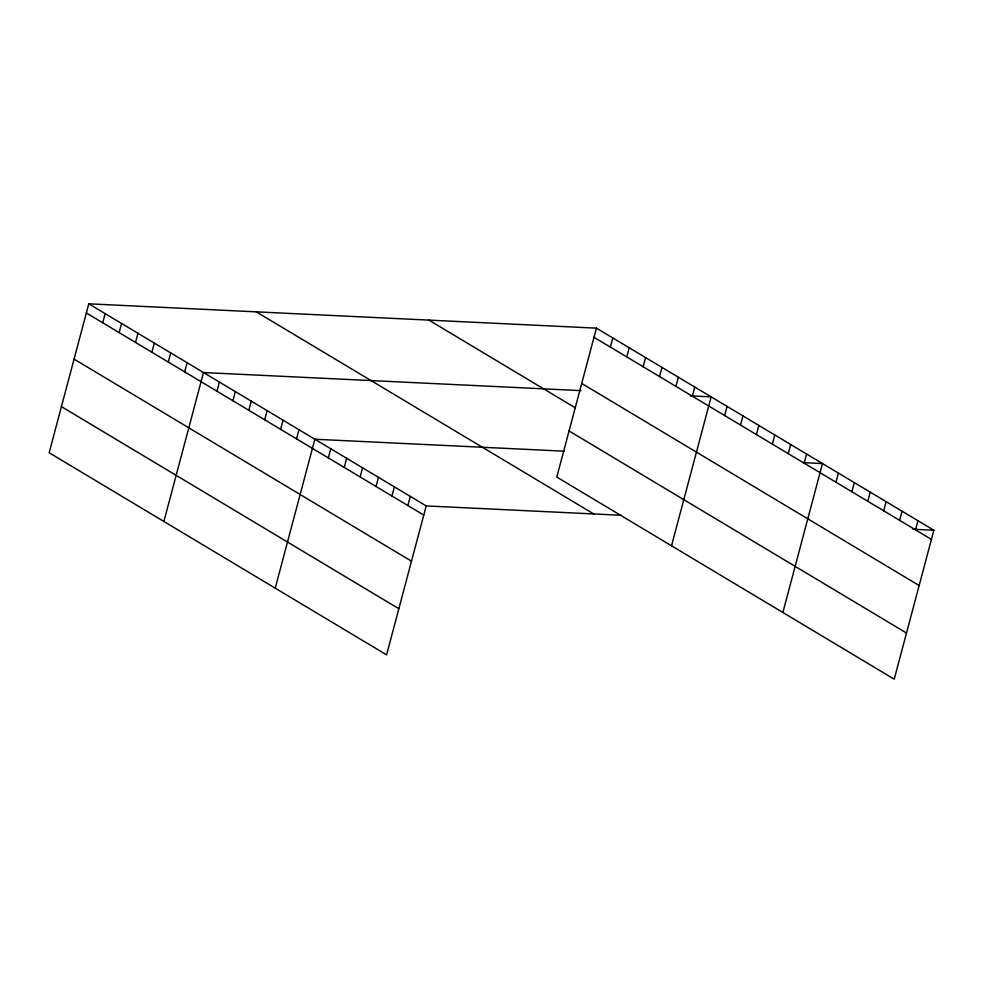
<?xml version="1.0" encoding="UTF-8"?>
<svg xmlns="http://www.w3.org/2000/svg" width="983" height="983" viewBox="0 0 983 983"><rect width="100%" height="100%" fill="white"/><g stroke="black" fill="none" stroke-linecap="round" stroke-linejoin="round"><path stroke-width="1.47" d="M88.777 303.821L49.15 452.758L386.577 654.85L426.204 505.926L88.777 303.821L596.423 328.15L933.85 530.242L894.223 679.179L556.796 477.074L596.423 328.15M102.736 322.78L105.169 313.638M119.127 332.598L121.56 323.456M135.507 342.416L137.939 333.274M151.898 352.233L154.331 343.092M168.29 362.051L170.723 352.909M184.681 371.869L187.114 362.727M163.878 521.469L203.506 372.545L581.014 390.632M216.973 391.209L219.406 382.068M232.885 400.732L235.318 391.59M248.797 410.267L251.23 401.125M264.697 419.79L267.13 410.648M280.61 429.313L283.043 420.171M296.51 438.848L298.943 429.706M275.228 588.166L314.855 439.229L564.365 451.185M328.334 457.906L330.767 448.752M344.234 467.429L346.667 458.287M360.147 476.952L362.58 467.81M376.047 486.487L378.48 477.345M391.959 496.01L394.392 486.868M407.871 505.532L410.304 496.39M610.382 347.11L612.814 337.968M626.773 356.927L629.206 347.785M643.152 366.745L645.585 357.591M659.544 376.55L661.977 367.409M675.935 386.368L678.368 377.226M692.327 396.186L694.76 387.044M671.524 545.786L711.151 396.862L690.201 395.854M724.618 415.526L727.051 406.384M740.531 425.061L742.964 415.92M756.431 434.584L758.864 425.442M772.343 444.107L774.776 434.965M788.255 453.642L790.688 444.5M804.155 463.165L806.588 454.023M782.873 612.483L822.501 463.558L803.05 462.624M835.968 482.223L838.401 473.081M851.88 491.746L854.313 482.604M867.792 501.281L870.225 492.139M883.692 510.804L886.125 501.662M899.605 520.326L902.038 511.185M915.505 529.862L917.938 520.72M426.204 505.926L621.059 515.252M912.912 529.235L933.85 530.242M593.99 337.292L931.417 539.384M581.715 383.419L919.142 585.512M428.895 320.126L575.436 407.884M569.071 430.947L906.498 633.04M256.305 311.857L593.732 513.949M86.344 312.975L423.771 515.067M74.069 359.102L411.496 561.195M61.425 406.63L398.852 608.723"/></g></svg>
